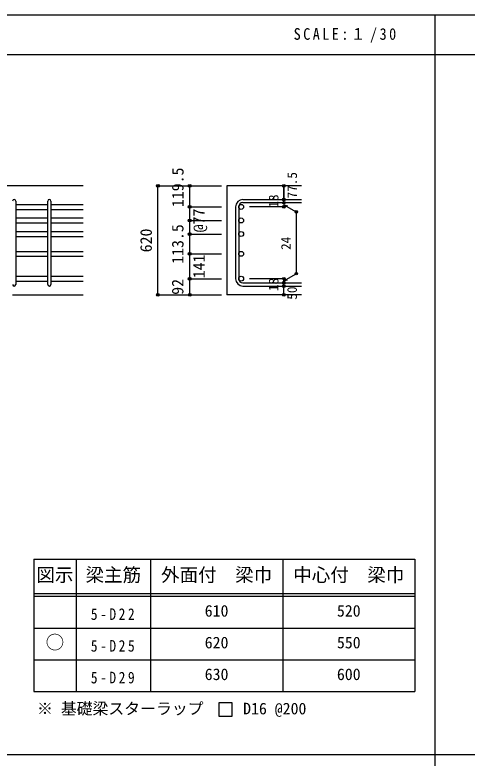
# Model space of a CAD drawing. Units: millimetres at full size, sheet at 1:30, with parts at other scales. Extents: x -5973 to 5954, y -4195 to 4201.
# Drawn here: x -3508 to -942, y -15 to 4201 of the extents above; entities that cross this region are included whole.
import ezdxf
from ezdxf.enums import TextEntityAlignment as Align

# ---------------------------------------------------------------- set-up
doc = ezdxf.new("R2010")
doc.units = ezdxf.units.MM
doc.header["$LTSCALE"] = 30
doc.header["$PDMODE"] = 32
doc.header["$PDSIZE"] = 15
for name, color, linetype in [('0-1_躯体線', 2, 'Continuous'), ('0-5_基礎梁筋', 7, 'Continuous'), ('0-6_スタラップ筋', 7, 'Continuous'), ('0-D_寸法', 4, 'Continuous'), ('6-7_文字', 7, 'Continuous'), ('6-E_枠', 7, 'Continuous'), ('F-0_枠', 6, 'Continuous')]:
    doc.layers.add(name, color=color, linetype=linetype)
doc.styles.add('ＭＳ ゴシック', font='')
doc.styles.get('ＭＳ ゴシック').set_extended_font_data('MS Gothic')

msp = doc.modelspace()

# ---------------------------------------------------------------- linework, layer by layer
at = {"layer": '0-1_躯体線'}
for p, q in [((-3120.8, 3231.03), (-5070.8, 3231.03)), ((-1880.8, 3231.03), (-2305.8, 3231.03)), ((-2305.8, 3231.03), (-2305.8, 2612.53)), ((-3520.8, 2612.53), (-3120.8, 2612.53)), ((-1880.8, 2612.53), (-2305.8, 2612.53))]:
    msp.add_line(p, q, dxfattribs=at)
at = {"layer": '0-5_基礎梁筋'}
for p, q in [((-3502.8, 3125.83), (-3320.8, 3125.83)), ((-3302.8, 3125.83), (-3120.8, 3125.83)), ((-3502.8, 3097.83), (-3320.8, 3097.83)), ((-3302.8, 3097.83), (-3120.8, 3097.83)), ((-3502.8, 3048.83), (-3320.8, 3048.83)), ((-3302.8, 3048.83), (-3120.8, 3048.83)), ((-3502.8, 3020.83), (-3320.8, 3020.83)), ((-3302.8, 3020.83), (-3120.8, 3020.83)), ((-3502.8, 2971.83), (-3320.8, 2971.83)), ((-3302.8, 2971.83), (-3120.8, 2971.83)), ((-3502.8, 2943.83), (-3320.8, 2943.83)), ((-3302.8, 2943.83), (-3120.8, 2943.83)), ((-3502.8, 2859.53), (-3320.8, 2859.53)), ((-3502.8, 2831.53), (-3320.8, 2831.53)), ((-3302.8, 2859.53), (-3120.8, 2859.53)), ((-3302.8, 2831.53), (-3120.8, 2831.53)), ((-3502.8, 2718.53), (-3320.8, 2718.53)), ((-3302.8, 2718.53), (-3120.8, 2718.53)), ((-3502.8, 2690.53), (-3320.8, 2690.53)), ((-3302.8, 2690.53), (-3120.8, 2690.53))]:
    msp.add_line(p, q, dxfattribs=at)
at = {"layer": '0-5_基礎梁筋', "color": 3}
for centre in [(-2223.8, 3111.83), (-2223.8, 3034.83), (-2223.8, 2957.83), (-2223.8, 2845.53), (-2223.8, 2704.53)]:
    msp.add_circle(centre, 14, dxfattribs=at)
at = {"layer": '0-6_スタラップ筋'}
for p, q in [((-3502.8, 3144.83), (-3502.8, 2671.53)), ((-3320.8, 2671.53), (-3320.8, 3144.83)), ((-3302.8, 3144.83), (-3302.8, 2671.53)), ((-2213.8, 3153.83), (-1880.8, 3153.83)), ((-2213.8, 3135.83), (-1880.8, 3135.83)), ((-2255.8, 3111.83), (-2255.8, 2704.53)), ((-2237.8, 3111.83), (-2237.8, 2704.53)), ((-2213.8, 2680.53), (-1880.8, 2680.53)), ((-2213.8, 2662.53), (-1880.8, 2662.53))]:
    msp.add_line(p, q, dxfattribs=at)
for centre, radius, start, end in [((-3511.8, 3144.83), 9, 0, 180), ((-3311.8, 3144.83), 9, 0, 180), ((-2213.8, 3111.83), 42, 90, 180), ((-2213.8, 3111.83), 24, 90, 180), ((-2213.8, 2704.53), 42, 180, 270), ((-2213.8, 2704.53), 24, 180, 270), ((-3511.8, 2671.53), 9, 180, 0), ((-3311.8, 2671.53), 9, 180, 0)]:
    msp.add_arc(centre, radius, start, end, dxfattribs=at)
at = {"layer": '0-D_寸法'}
for p, q in [((-2695.8, 3231.03), (-2515.8, 3231.03)), ((-2695.8, 3231.03), (-2515.8, 3231.03)), ((-2695.8, 2612.53), (-2695.8, 3231.03)), ((-2515.8, 3231.03), (-2335.8, 3231.03)), ((-2515.8, 3231.03), (-2335.8, 3231.03)), ((-2515.8, 2612.53), (-2515.8, 3231.03)), ((-1980.8, 3153.83), (-1980.8, 3231.03)), ((-1980.8, 3231.03), (-1980.8, 3153.83)), ((-1980.8, 3135.83), (-1980.8, 3153.83)), ((-1980.8, 3135.83), (-1980.8, 3111.83)), ((-1980.8, 3123.83), (-1910.74, 3083.39)), ((-1980.8, 3123.83), (-1961.48, 3118.66)), ((-2515.8, 3111.83), (-2335.8, 3111.83)), ((-2515.8, 3111.83), (-2335.8, 3111.83)), ((-1980.8, 3111.83), (-2176.89, 3111.83)), ((-1910.74, 3083.39), (-1910.74, 2732.98)), ((-2515.8, 3034.83), (-2335.8, 3034.83)), ((-2515.8, 3034.83), (-2335.8, 3034.83)), ((-2515.8, 2957.83), (-2335.8, 2957.83)), ((-2515.8, 2845.53), (-2335.8, 2845.53)), ((-2515.8, 2704.53), (-2335.8, 2704.53)), ((-1980.8, 2704.53), (-2176.89, 2704.53)), ((-1980.8, 2692.53), (-1910.74, 2732.98)), ((-1980.8, 2680.53), (-1980.8, 2704.53)), ((-1980.8, 2692.53), (-1961.48, 2697.71)), ((-1980.8, 2662.53), (-1980.8, 2680.53)), ((-1980.8, 2612.53), (-1980.8, 2662.53)), ((-2695.8, 2612.53), (-2515.8, 2612.53)), ((-2515.8, 2612.53), (-2335.8, 2612.53))]:
    msp.add_line(p, q, dxfattribs=at)
for centre, radius in [((-2695.8, 3231.03), 8), ((-2695.8, 3231.03), 7.2), ((-2695.8, 3231.03), 6.4), ((-2695.8, 3231.03), 5.6), ((-2695.8, 3231.03), 4.8), ((-2695.8, 3231.03), 4), ((-2695.8, 3231.03), 3.2), ((-2695.8, 3231.03), 2.4), ((-2695.8, 3231.03), 1.6), ((-2695.8, 3231.03), 0.8), ((-2515.8, 3231.03), 8), ((-2515.8, 3231.03), 7.2), ((-2515.8, 3231.03), 6.4), ((-2515.8, 3231.03), 5.6), ((-2515.8, 3231.03), 4.8), ((-2515.8, 3231.03), 4), ((-2515.8, 3231.03), 3.2), ((-2515.8, 3231.03), 2.4), ((-2515.8, 3231.03), 1.6), ((-2515.8, 3231.03), 0.8), ((-1980.8, 3231.03), 4), ((-1980.8, 3231.03), 3.6), ((-1980.8, 3231.03), 3.2), ((-1980.8, 3231.03), 2.8), ((-1980.8, 3231.03), 2.4), ((-1980.8, 3231.03), 2), ((-1980.8, 3231.03), 1.6), ((-1980.8, 3231.03), 1.2), ((-1980.8, 3231.03), 0.8), ((-1980.8, 3231.03), 0.4), ((-1980.8, 3153.83), 4), ((-1980.8, 3135.83), 4), ((-1980.8, 3153.83), 3.6), ((-1980.8, 3135.83), 3.6), ((-1980.8, 3153.83), 3.2), ((-1980.8, 3135.83), 3.2), ((-1980.8, 3153.83), 2.8), ((-1980.8, 3135.83), 2.8), ((-1980.8, 3153.83), 2.4), ((-1980.8, 3135.83), 2.4), ((-1980.8, 3153.83), 2), ((-1980.8, 3135.83), 2), ((-1980.8, 3153.83), 1.6), ((-1980.8, 3135.83), 1.6), ((-1980.8, 3153.83), 1.2), ((-1980.8, 3135.83), 1.2), ((-1980.8, 3153.83), 0.8), ((-1980.8, 3135.83), 0.8), ((-1980.8, 3153.83), 0.4), ((-1980.8, 3135.83), 0.4), ((-2515.8, 3111.83), 8), ((-2515.8, 3111.83), 7.2), ((-2515.8, 3111.83), 6.4), ((-2515.8, 3111.83), 5.6), ((-2515.8, 3111.83), 4.8), ((-2515.8, 3111.83), 4), ((-2515.8, 3111.83), 3.2), ((-2515.8, 3111.83), 2.4), ((-2515.8, 3111.83), 1.6), ((-2515.8, 3111.83), 0.8), ((-1980.8, 3111.83), 4), ((-1980.8, 3111.83), 3.6), ((-1980.8, 3111.83), 3.2), ((-1980.8, 3111.83), 2.8), ((-1980.8, 3111.83), 2.4), ((-1980.8, 3111.83), 2), ((-1980.8, 3111.83), 1.6), ((-1980.8, 3111.83), 1.2), ((-1980.8, 3111.83), 0.8), ((-1980.8, 3111.83), 0.4), ((-1910.74, 3083.39), 4), ((-1910.74, 3083.39), 3.6), ((-1910.74, 3083.39), 3.2), ((-1910.74, 3083.39), 2.8), ((-1910.74, 3083.39), 2.4), ((-1910.74, 3083.39), 2), ((-1910.74, 3083.39), 1.6), ((-1910.74, 3083.39), 1.2), ((-1910.74, 3083.39), 0.8), ((-1910.74, 3083.39), 0.4), ((-2515.8, 3034.83), 8), ((-2515.8, 3034.83), 7.2), ((-2515.8, 3034.83), 6.4), ((-2515.8, 3034.83), 5.6), ((-2515.8, 3034.83), 4.8), ((-2515.8, 3034.83), 4), ((-2515.8, 3034.83), 3.2), ((-2515.8, 3034.83), 2.4), ((-2515.8, 3034.83), 1.6), ((-2515.8, 3034.83), 0.8), ((-2515.8, 2957.83), 8), ((-2515.8, 2957.83), 7.2), ((-2515.8, 2957.83), 6.4), ((-2515.8, 2957.83), 5.6), ((-2515.8, 2957.83), 4.8), ((-2515.8, 2957.83), 4), ((-2515.8, 2957.83), 3.2), ((-2515.8, 2957.83), 2.4), ((-2515.8, 2957.83), 1.6), ((-2515.8, 2957.83), 0.8), ((-2515.8, 2845.53), 8), ((-2515.8, 2845.53), 7.2), ((-2515.8, 2845.53), 6.4), ((-2515.8, 2845.53), 5.6), ((-2515.8, 2845.53), 4.8), ((-2515.8, 2845.53), 4), ((-2515.8, 2845.53), 3.2), ((-2515.8, 2845.53), 2.4), ((-2515.8, 2845.53), 1.6), ((-2515.8, 2845.53), 0.8), ((-2515.8, 2704.53), 8), ((-2515.8, 2704.53), 7.2), ((-2515.8, 2704.53), 6.4), ((-2515.8, 2704.53), 5.6), ((-2515.8, 2704.53), 4.8), ((-2515.8, 2704.53), 4), ((-2515.8, 2704.53), 3.2), ((-2515.8, 2704.53), 2.4), ((-2515.8, 2704.53), 1.6), ((-2515.8, 2704.53), 0.8), ((-1980.8, 2704.53), 4), ((-1980.8, 2704.53), 3.6), ((-1980.8, 2704.53), 3.2), ((-1980.8, 2704.53), 2.8), ((-1980.8, 2704.53), 2.4), ((-1980.8, 2704.53), 2), ((-1980.8, 2704.53), 1.6), ((-1980.8, 2704.53), 1.2), ((-1980.8, 2704.53), 0.8), ((-1980.8, 2704.53), 0.4), ((-1910.74, 2732.98), 4), ((-1910.74, 2732.98), 3.6), ((-1910.74, 2732.98), 3.2), ((-1910.74, 2732.98), 2.8), ((-1910.74, 2732.98), 2.4), ((-1910.74, 2732.98), 2), ((-1910.74, 2732.98), 1.6), ((-1910.74, 2732.98), 1.2), ((-1910.74, 2732.98), 0.8), ((-1910.74, 2732.98), 0.4), ((-1980.8, 2680.53), 4), ((-1980.8, 2662.53), 4), ((-1980.8, 2680.53), 3.6), ((-1980.8, 2662.53), 3.6), ((-1980.8, 2680.53), 3.2), ((-1980.8, 2662.53), 3.2), ((-1980.8, 2680.53), 2.8), ((-1980.8, 2662.53), 2.8), ((-1980.8, 2680.53), 2.4), ((-1980.8, 2662.53), 2.4), ((-1980.8, 2680.53), 2), ((-1980.8, 2662.53), 2), ((-1980.8, 2680.53), 1.6), ((-1980.8, 2662.53), 1.6), ((-1980.8, 2680.53), 1.2), ((-1980.8, 2662.53), 1.2), ((-1980.8, 2680.53), 0.8), ((-1980.8, 2662.53), 0.8), ((-1980.8, 2680.53), 0.4), ((-1980.8, 2662.53), 0.4), ((-2695.8, 2612.53), 7.2), ((-2695.8, 2612.53), 6.4), ((-2695.8, 2612.53), 5.6), ((-2695.8, 2612.53), 4.8), ((-2695.8, 2612.53), 4), ((-2695.8, 2612.53), 3.2), ((-2695.8, 2612.53), 2.4), ((-2515.8, 2612.53), 7.2), ((-2515.8, 2612.53), 6.4), ((-2515.8, 2612.53), 5.6), ((-2515.8, 2612.53), 4.8), ((-2515.8, 2612.53), 4), ((-2515.8, 2612.53), 3.2), ((-2515.8, 2612.53), 2.4), ((-1980.8, 2612.53), 4), ((-1980.8, 2612.53), 3.6), ((-1980.8, 2612.53), 3.2), ((-1980.8, 2612.53), 2.8), ((-1980.8, 2612.53), 2.4), ((-1980.8, 2612.53), 2), ((-2695.8, 2612.53), 1.6), ((-2695.8, 2612.53), 0.8), ((-2515.8, 2612.53), 1.6), ((-2515.8, 2612.53), 0.8), ((-1980.8, 2612.53), 1.6), ((-1980.8, 2612.53), 1.2), ((-1980.8, 2612.53), 0.8), ((-1980.8, 2612.53), 0.4)]:
    msp.add_circle(centre, radius, dxfattribs=at)
at = {"layer": '0-D_寸法', "color": 7}
for p in [(-2695.8, 3231.03), (-2695.8, 3231.03), (-2515.8, 3231.03), (-1980.8, 3231.03), (-1980.8, 3153.83), (-1980.8, 3135.83), (-2515.8, 3111.83), (-1980.8, 3111.83), (-1910.74, 3083.39), (-2515.8, 3034.83), (-2515.8, 2957.83), (-2515.8, 2957.83), (-2515.8, 2845.53), (-2515.8, 2845.53), (-2515.8, 2704.53), (-2515.8, 2704.53), (-1980.8, 2704.53), (-1980.8, 2704.53), (-1910.74, 2732.98), (-1980.8, 2680.53), (-1980.8, 2662.53), (-2695.8, 2612.53), (-2695.8, 2612.53), (-2515.8, 2612.53), (-1980.8, 2612.53)]:
    msp.add_point(p, dxfattribs=at)
at = {"layer": '6-7_文字'}
msp.add_lwpolyline([(-2350.65, 223.49), (-2275.65, 223.49), (-2275.65, 298.49), (-2350.65, 298.49)], close=True, dxfattribs=at)
at = {"layer": '6-E_枠', "color": 3}
for p, q in [((-3400.52, 1112.77), (-3400.52, 362.77)), ((-3400.52, 1112.77), (-1238, 1112.77)), ((-3400.52, 1112.77), (-3400.52, 362.77)), ((-1238, 1112.77), (-1238, 362.77)), ((-3400.52, 362.77), (-1238, 362.77))]:
    msp.add_line(p, q, dxfattribs=at)
at = {"layer": '6-E_枠'}
for p, q in [((-3160.52, 1112.77), (-3160.52, 362.77)), ((-2738, 1112.77), (-2738, 362.77)), ((-1988, 1112.77), (-1988, 362.77)), ((-3400.52, 917.77), (-1238, 917.77)), ((-3400.52, 902.77), (-1238, 902.77)), ((-3400.52, 722.77), (-1238, 722.77)), ((-3400.52, 542.77), (-1238, 542.77))]:
    msp.add_line(p, q, dxfattribs=at)
at = {"layer": 'F-0_枠'}
msp.add_line((-5972.88, 4201.15), (5954.1, 4201.15), dxfattribs=at)
at = {"layer": 'F-0_枠', "color": 2}
for p, q in [((-1124.64, 4201.15), (-1124.64, -4195.24)), ((-5972.88, 3976.15), (3723.6, 3976.15)), ((3723.6, 2.95), (-5972.88, 2.95))]:
    msp.add_line(p, q, dxfattribs=at)

# ---------------------------------------------------------------- texts
at = {"layer": '0-D_寸法', "style": 'ＭＳ ゴシック'}
for s, height, p in [('119.5', 65.98, (-2530.8, 3110.53)), ('77.5', 54.99, (-1890.8, 3159.83)), ('18', 54.99, (-1995.8, 3107.33)), ('@77', 65.98, (-2410.8, 2967.33)), ('113.5', 65.98, (-2531.15, 2789.02)), ('620', 65.98, (-2710.8, 2854.28)), ('24', 54.99, (-1925.74, 2867.68)), ('141', 65.98, (-2410.55, 2706.82)), ('92', 65.98, (-2531.49, 2613.24)), ('18', 54.99, (-1995.8, 2634.03)), ('50', 54.99, (-1891.16, 2585.31))]:
    msp.add_text(s, height=height, rotation=90, dxfattribs=at).set_placement(p, align=Align.BOTTOM_LEFT)
at = {"layer": '6-7_文字', "color": 2, "style": 'ＭＳ ゴシック'}
for s, p in [('図示', (-3385.52, 962.77)), ('梁主筋', (-3106.76, 962.77)), ('外面付\u3000梁巾', (-2678, 962.77)), ('中心付\u3000梁巾', (-1928, 962.77)), ('○', (-3333.02, 580.27))]:
    msp.add_text(s, height=76.98, dxfattribs=at).set_placement(p, align=Align.BOTTOM_LEFT)
at = {"layer": '6-7_文字', "style": 'ＭＳ ゴシック'}
for s, p in [('610', (-2430.5, 767.77)), ('520', (-1680.5, 767.77)), ('620', (-2430.5, 587.77)), ('550', (-1680.5, 587.77)), ('630', (-2430.5, 407.77)), ('600', (-1680.5, 407.77)), ('※ 基礎梁スターラップ     D16 @200', (-3381.96, 213.19))]:
    msp.add_text(s, height=65.98, dxfattribs=at).set_placement(p, align=Align.BOTTOM_LEFT)
at = {"layer": '6-7_文字', "color": 2, "insert": (-1925.98, 4043.65), "char_height": 65.98, "attachment_point": 7, "style": 'ＭＳ ゴシック'}
msp.add_mtext('\\T1.34;\\W0.9;SCALE:１/30', dxfattribs=at)
at = {"layer": '6-7_文字', "char_height": 65.98, "attachment_point": 7, "style": 'ＭＳ ゴシック'}
for s, insert in [('\\T1.38;\\W0.85;5-D22', (-3076.76, 767.77)), ('\\T1.38;\\W0.85;5-D25', (-3076.76, 587.77)), ('\\T1.38;\\W0.85;5-D29', (-3076.76, 407.77))]:
    msp.add_mtext(s, dxfattribs=dict(at, insert=insert))

doc.saveas('drawing.dxf')
